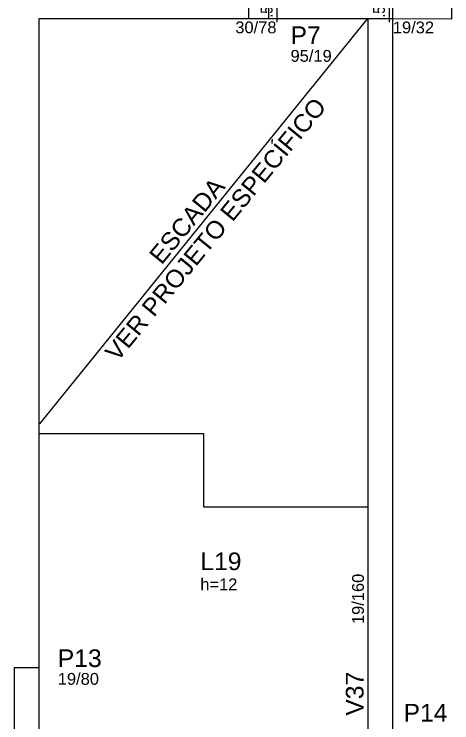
# Model space of a CAD drawing. Extents: x 3157 to 7449, y -544 to 2203.
# Drawn here: x 5432 to 5766, y 484 to 1025 of the extents above; entities that cross this region are included whole.
import ezdxf

# ---------------------------------------------------------------- set-up
doc = ezdxf.new("R2010")
doc.units = 0
for name, color, linetype in [('3', 3, 'Continuous'), ('38', 7, 'Continuous'), ('COTA', 241, 'Continuous'), ('ES-VIGA', 3, 'Continuous'), ('L-D', 2, 'Continuous'), ('L-N', 4, 'Continuous'), ('P-D', 2, 'Continuous'), ('PIL-N', 4, 'Continuous'), ('Pilares', 5, 'Continuous'), ('VIG-D', 2, 'Continuous'), ('VIG-N', 4, 'Continuous')]:
    doc.layers.add(name, color=color, linetype=linetype)
doc.styles.add('COTA TECNICA-50', font='techl___.ttf', dxfattribs={"height": 9})
doc.styles.add('TQS_ARIAL', font='arial.ttf')
doc.dimstyles.new('COTA PAINEL-50', dxfattribs={"dimtxt": 9, "dimasz": 3, "dimexe": 3, "dimexo": 3, "dimgap": 3, "dimtad": 1, "dimdec": 1, "dimzin": 12, "dimdsep": 46, "dimtxsty": 'COTA TECNICA-50', "dimblk1": 'OBLIQUE', "dimblk2": 'OBLIQUE', "dimsah": 1, "dimcen": 0.9, "dimclrd": 4, "dimclre": 4, "dimclrt": 240, "dimadec": 1, "dimazin": 3, "dimtfac": 1, "dimtdec": 1, "dimtmove": 0, "dimatfit": 3, "dimfxl": 1, "dimtolj": 1, "dimtzin": 12, "dimarcsym": 0})

# ---------------------------------------------------------------- blocks, each defined once
blk = doc.blocks.new('_Oblique')
at = {"color": 0, "linetype": 'ByBlock', "lineweight": -2}
blk.add_line((-0.5, -0.5), (0.5, 0.5), dxfattribs=at)
blk = doc.blocks.new('*D23')
at = {"layer": 'COTA', "color": 4, "lineweight": -2, "transparency": 16777216}
for p, q in [((5632.3, 1041.28), (5632.3, 1044.28)), ((5632.3, 1041.28), (5632.3, 1040.78)), ((5632.3, 1040.78), (5632.3, 1019.18))]:
    blk.add_line(p, q, dxfattribs=at)
at = {"layer": 'Defpoints', "color": 0, "transparency": 16777216}
for p in [(5632.3, 1041.28), (5632.3, 1040.78), (5632.3, 1040.78)]:
    blk.add_point(p, dxfattribs=at)
at = {"layer": 'COTA', "color": 4, "lineweight": -2, "transparency": 16777216, "xscale": 3, "yscale": 3, "zscale": 3}
for p, rotation in [((5632.3, 1041.28), 270), ((5632.3, 1040.78), 90)]:
    blk.add_blockref('_Oblique', p, dxfattribs=dict(at, rotation=rotation))
at = {"layer": 'COTA', "color": 240, "transparency": 16777216, "insert": (5624.71, 1026.98), "char_height": 9, "attachment_point": 5, "rotation": 90, "style": 'COTA TECNICA-50'}
blk.add_mtext('\\A1;.5', dxfattribs=at)
blk = doc.blocks.new('*D24')
at = {"layer": 'COTA', "color": 4, "lineweight": -2, "transparency": 16777216}
for p, q in [((5718.03, 1041.28), (5718.03, 1044.28)), ((5718.03, 1041.28), (5718.03, 1040.78)), ((5718.03, 1040.78), (5718.03, 1019.18)), ((5721.02, 1041.28), (5721.03, 1041.28)), ((5721.02, 1040.78), (5721.03, 1040.78))]:
    blk.add_line(p, q, dxfattribs=at)
at = {"layer": 'Defpoints', "color": 0, "transparency": 16777216}
for p in [(5718.02, 1041.28), (5718.02, 1040.78), (5718.03, 1040.78)]:
    blk.add_point(p, dxfattribs=at)
at = {"layer": 'COTA', "color": 4, "lineweight": -2, "transparency": 16777216, "xscale": 3, "yscale": 3, "zscale": 3}
for p, rotation in [((5718.03, 1041.28), 270), ((5718.03, 1040.78), 90)]:
    blk.add_blockref('_Oblique', p, dxfattribs=dict(at, rotation=rotation))
at = {"layer": 'COTA', "color": 240, "transparency": 16777216, "insert": (5710.43, 1026.98), "char_height": 9, "attachment_point": 5, "rotation": 90, "style": 'COTA TECNICA-50'}
blk.add_mtext('\\A1;.5', dxfattribs=at)

msp = doc.modelspace()

# ---------------------------------------------------------------- linework, layer by layer
at = {"layer": '3', "color": 7, "linetype": 'Continuous'}
for p, q in [((5450.96, 704.88), (5576.46, 704.88)), ((5576.46, 704.88), (5576.46, 648.88)), ((5576.46, 648.88), (5701.96, 648.88))]:
    msp.add_line(p, q, dxfattribs=at)
at = {"layer": '38', "color": 7, "linetype": 'Continuous'}
msp.add_line((5451.46, 712.32), (5701.96, 1021.78), dxfattribs=at)
at = {"layer": 'ES-VIGA'}
for points in [[(5765.96, 1021.76), (5765.96, 1275.87)], [(5610.96, 1021.88), (5610.96, 1256.9)], [(5450.96, 1021.88), (5610.96, 1021.88)], [(5450.96, 821.38), (5450.96, 1021.88)], [(5610.96, 1021.88), (5625.96, 1021.88)], [(5701.96, 1021.78), (5701.96, 648.88)], [(5720.96, 1021.86), (5765.96, 1021.76)], [(5720.96, 648.88), (5720.96, 1021.78)], [(5450.96, 704.88), (5450.96, 821.38)], [(5450.96, 525.88), (5450.96, 704.88)], [(5701.96, 648.88), (5701.96, 475.88)], [(5720.96, 475.88), (5720.96, 648.88)]]:
    msp.add_lwpolyline(points, dxfattribs=at)
at = {"layer": 'Pilares', "linetype": 'Continuous'}
for points in [[(5625.96, 1021.78), (5720.96, 1021.78), (5720.96, 1040.78), (5625.96, 1040.78), (5625.96, 1021.78)], [(5431.96, 445.88), (5450.96, 445.88), (5450.96, 525.88), (5431.96, 525.88), (5431.96, 445.88)]]:
    msp.add_lwpolyline(points, dxfattribs=at)

# ---------------------------------------------------------------- texts
at = {"layer": 'L-D', "linetype": 'Continuous', "style": 'TQS_ARIAL'}
msp.add_text('h=12', height=9, dxfattribs=at).set_placement((5573.98, 585.23))
at = {"layer": 'L-N', "linetype": 'Continuous', "style": 'TQS_ARIAL'}
for s, p in [('VER PROJETO ESPECÍFICO', (5510.71, 759.1)), ('ESCADA', (5544.43, 833.18))]:
    msp.add_text(s, height=13.5, rotation=50.589, dxfattribs=at).set_placement(p)
msp.add_text('L19', height=13.5, dxfattribs=at).set_placement((5573.98, 600.53))
at = {"layer": 'P-D', "linetype": 'Continuous', "style": 'TQS_ARIAL'}
for s, p in [('95/19', (5642.85, 988.86)), ('19/80', (5465.21, 513))]:
    msp.add_text(s, height=9, dxfattribs=at).set_placement(p)
at = {"layer": 'PIL-N', "linetype": 'Continuous', "style": 'TQS_ARIAL'}
for s, p in [('P7', (5642.85, 1002.36)), ('P13', (5465.21, 526.5)), ('P14', (5729.1, 484.89))]:
    msp.add_text(s, height=13.5, dxfattribs=at).set_placement(p)
at = {"layer": 'VIG-D', "linetype": 'Continuous', "style": 'TQS_ARIAL'}
msp.add_text('30/78', height=9, dxfattribs=at).set_placement((5600.71, 1010.63))
for s, rotation, p in [('19/32', 359.8794, (5720.93, 1010.61)), ('19/160', 90, (5698.85, 559.35))]:
    msp.add_text(s, height=9, rotation=rotation, dxfattribs=at).set_placement(p)
at = {"layer": 'VIG-N', "linetype": 'Continuous', "style": 'TQS_ARIAL'}
msp.add_text('V37', height=13.5, rotation=90, dxfattribs=at).set_placement((5698.58, 489.38))

# ---------------------------------------------------------------- dimensions: what is measured, and where the dimension line sits
at = {"layer": 'COTA'}
for base, p1, p2, picture, middle in [((5632.3, 1040.78), (5632.3, 1041.28), (5632.3, 1040.78), '*D23', (5624.71, 1026.98)), ((5718.03, 1040.78), (5718.02, 1041.28), (5718.02, 1040.78), '*D24', (5710.43, 1026.98))]:
    dim = msp.add_linear_dim(base=base, p1=p1, p2=p2, angle=90, dimstyle='COTA PAINEL-50', dxfattribs=at)
    dim.commit()
    dim.dimension.update_dxf_attribs({"geometry": picture, "text_midpoint": middle})

doc.saveas('drawing.dxf')
